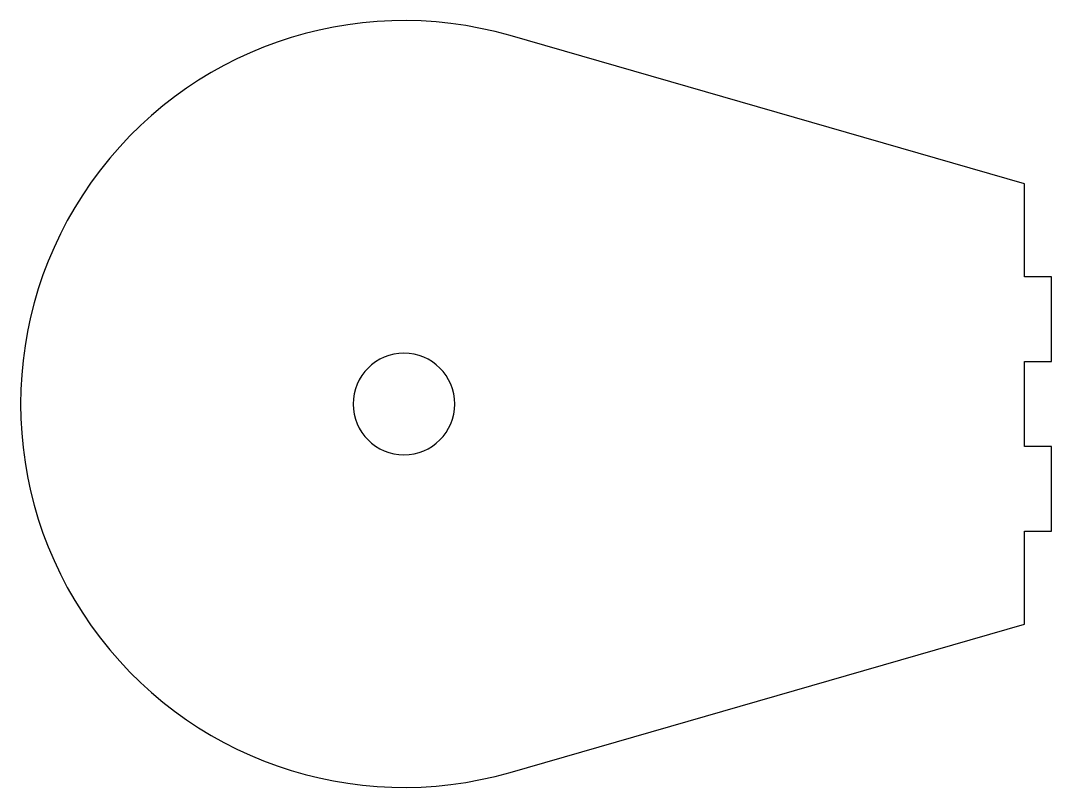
# Model space of a CAD drawing. Header units: millimetres. Extents: x 0 to 122, y 0 to 90.
import ezdxf

# ---------------------------------------------------------------- set-up
doc = ezdxf.new("R2010")
doc.units = ezdxf.units.MM

msp = doc.modelspace()

# ---------------------------------------------------------------- linework, layer by layer
at = {"layer": 'CUT'}
for p, q in [((118.5, 71.25), (57.7685, 88.7339)), ((118.5, 60.25), (118.5, 71.25)), ((121.675, 60.25), (118.5, 60.25)), ((121.675, 50.25), (121.675, 60.25)), ((118.5, 40.25), (118.5, 50.25)), ((118.5, 50.25), (121.675, 50.25)), ((121.675, 40.25), (118.5, 40.25)), ((121.675, 30.25), (121.675, 40.25)), ((118.5, 19.25), (118.5, 30.25)), ((118.5, 30.25), (121.675, 30.25)), ((57.7685, 1.7661), (118.5, 19.25))]:
    msp.add_line(p, q, dxfattribs=at)
for radius, start, end in [(45.25, 73.9395, 286.0605), (6, 0, 180), (6, 180, 0)]:
    msp.add_arc((45.25, 45.25), radius, start, end, dxfattribs=at)

doc.saveas('drawing.dxf')
